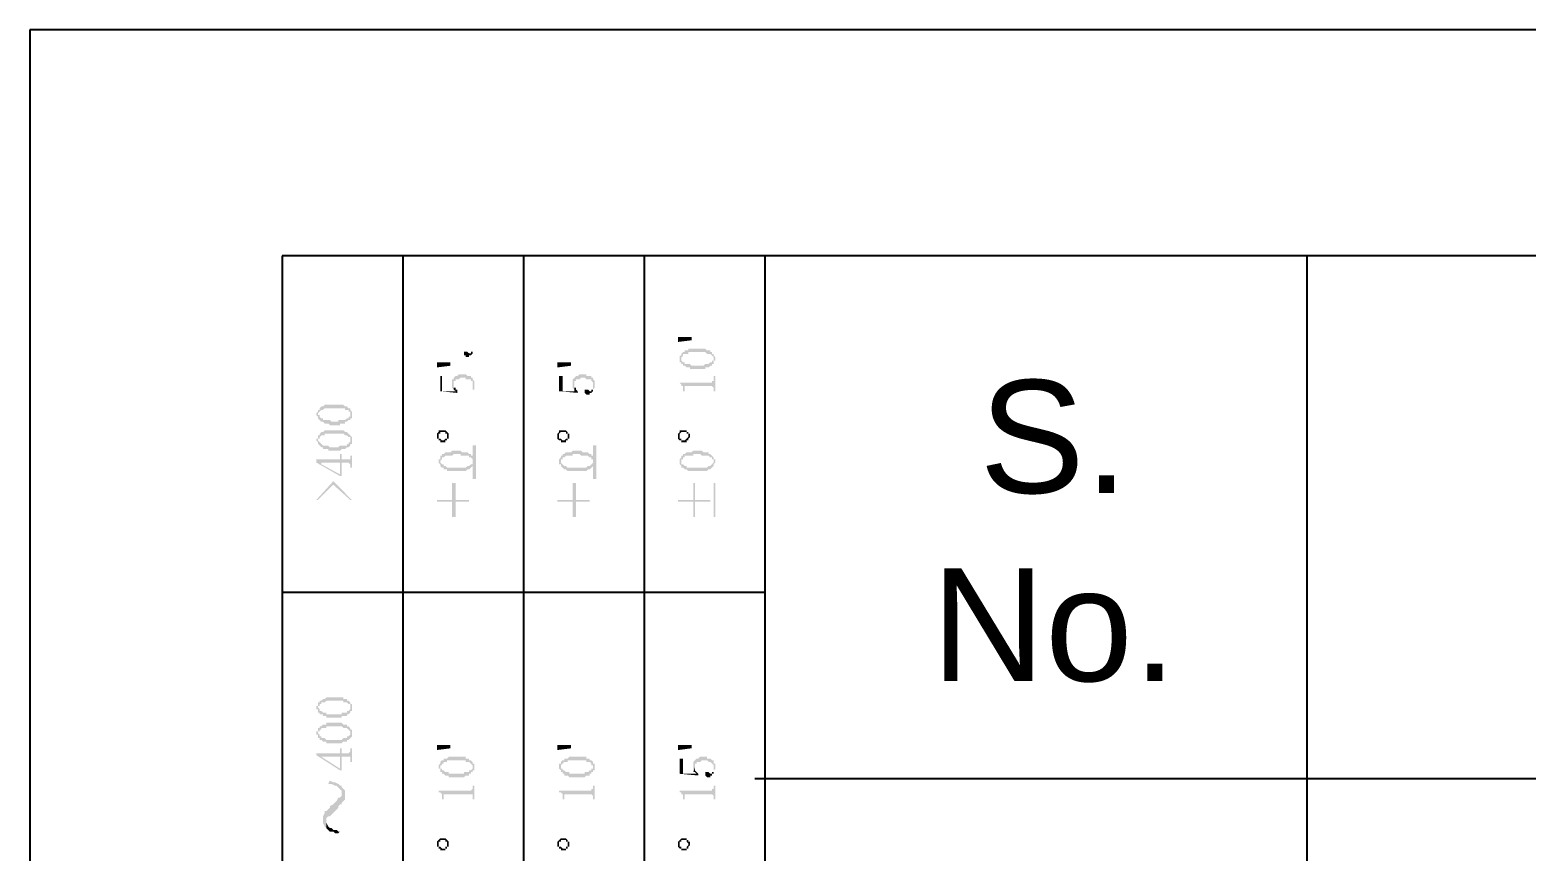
# Model space of a CAD drawing. Header units: millimetres. Extents: x 7018 to 13530, y 4187 to 5692.
# Drawn here: x 7018 to 7057.76, y 5227.05 to 5248.87 of the extents above; entities that cross this region are included whole.
import ezdxf

# ---------------------------------------------------------------- set-up
doc = ezdxf.new("R2010")
doc.units = ezdxf.units.MM
doc.styles.get("Standard").update_dxf_attribs({"font": 'arial.ttf'})

msp = doc.modelspace()

# ---------------------------------------------------------------- hatches: boundary and pattern name
at = {"transparency": 33554559}
for points in [[(7029.537, 5240.275), (7029.537, 5240.23), (7029.582, 5240.23), (7029.582, 5240.185), (7029.673, 5240.185), (7029.673, 5240.23), (7029.718, 5240.23), (7029.763, 5240.275), (7029.763, 5240.456), (7029.763, 5240.365), (7029.763, 5240.32), (7029.718, 5240.32), (7029.718, 5240.275), (7029.673, 5240.275), (7029.627, 5240.32), (7029.537, 5240.32)], [(7035.224, 5240.716), (7035.585, 5240.716), (7035.585, 5240.626), (7035.224, 5240.581)], [(7028.815, 5240.039), (7029.176, 5240.039), (7029.176, 5239.949), (7028.815, 5239.904)], [(7032.019, 5240.039), (7032.381, 5240.039), (7032.381, 5239.949), (7032.019, 5239.904)], [(7035.269, 5240.129), (7035.269, 5240.084), (7035.269, 5240.039), (7035.314, 5240.039), (7035.314, 5239.994), (7035.314, 5240.129), (7035.314, 5240.174), (7035.314, 5240.174), (7035.359, 5240.219), (7035.359, 5240.265), (7035.495, 5240.265), (7035.495, 5240.31), (7035.946, 5240.31), (7035.991, 5240.265), (7036.081, 5240.265), (7036.126, 5240.219), (7036.126, 5240.219), (7036.172, 5240.174), (7036.172, 5240.129), (7036.172, 5240.265), (7036.126, 5240.265), (7036.126, 5240.31), (7036.081, 5240.31), (7036.081, 5240.355), (7035.991, 5240.355), (7035.946, 5240.4), (7035.495, 5240.4), (7035.495, 5240.355), (7035.404, 5240.355), (7035.404, 5240.31), (7035.359, 5240.31), (7035.314, 5240.265), (7035.314, 5240.219), (7035.269, 5240.219), (7035.269, 5240.174), (7035.269, 5240.174)], [(7035.314, 5239.994), (7035.359, 5239.994), (7035.359, 5239.949), (7035.404, 5239.949), (7035.449, 5239.904), (7035.54, 5239.904), (7035.54, 5239.858), (7035.946, 5239.858), (7035.946, 5239.904), (7036.036, 5239.904), (7036.081, 5239.949), (7036.126, 5239.949), (7036.126, 5239.994), (7036.172, 5239.994), (7036.172, 5240.039), (7036.172, 5240.084), (7036.217, 5240.084), (7036.217, 5240.129), (7036.217, 5240.174), (7036.217, 5240.174), (7036.172, 5240.219), (7036.172, 5240.265), (7036.172, 5240.129), (7036.172, 5240.084), (7036.126, 5240.084), (7036.126, 5240.039), (7036.081, 5240.039), (7036.036, 5239.994), (7035.946, 5239.994), (7035.901, 5239.949), (7035.585, 5239.949), (7035.54, 5239.994), (7035.404, 5239.994), (7035.404, 5240.039), (7035.359, 5240.039), (7035.314, 5240.084), (7035.314, 5240.129), (7035.314, 5240.129)], [(7028.905, 5239.678), (7028.905, 5239.272), (7029.357, 5239.227), (7029.357, 5239.272), (7029.357, 5239.317), (7029.312, 5239.272), (7028.95, 5239.272), (7028.95, 5239.678)], [(7029.221, 5239.497), (7029.221, 5239.407), (7029.221, 5239.362), (7029.221, 5239.362), (7029.266, 5239.317), (7029.266, 5239.452), (7029.266, 5239.542), (7029.312, 5239.542), (7029.312, 5239.588), (7029.402, 5239.588), (7029.447, 5239.633), (7029.582, 5239.633), (7029.582, 5239.588), (7029.718, 5239.588), (7029.718, 5239.542), (7029.763, 5239.542), (7029.763, 5239.497), (7029.763, 5239.452), (7029.763, 5239.317), (7029.808, 5239.317), (7029.808, 5239.362), (7029.808, 5239.452), (7029.808, 5239.497), (7029.808, 5239.542), (7029.763, 5239.588), (7029.763, 5239.633), (7029.718, 5239.633), (7029.718, 5239.678), (7029.627, 5239.678), (7029.582, 5239.723), (7029.402, 5239.723), (7029.357, 5239.678), (7029.312, 5239.678), (7029.266, 5239.633), (7029.266, 5239.588), (7029.221, 5239.588), (7029.221, 5239.542)], [(7032.065, 5239.678), (7032.065, 5239.272), (7032.561, 5239.227), (7032.561, 5239.272), (7032.561, 5239.272), (7032.516, 5239.317), (7032.516, 5239.272), (7032.155, 5239.272), (7032.155, 5239.678)], [(7032.426, 5239.497), (7032.426, 5239.407), (7032.426, 5239.362), (7032.426, 5239.362), (7032.471, 5239.317), (7032.471, 5239.452), (7032.471, 5239.542), (7032.516, 5239.542), (7032.516, 5239.588), (7032.606, 5239.588), (7032.651, 5239.633), (7032.742, 5239.633), (7032.787, 5239.588), (7032.922, 5239.588), (7032.922, 5239.542), (7032.922, 5239.542), (7032.967, 5239.497), (7032.967, 5239.452), (7032.967, 5239.317), (7032.967, 5239.317), (7033.012, 5239.362), (7033.012, 5239.452), (7033.012, 5239.497), (7033.012, 5239.542), (7032.967, 5239.588), (7032.967, 5239.633), (7032.922, 5239.633), (7032.922, 5239.678), (7032.787, 5239.678), (7032.787, 5239.723), (7032.606, 5239.723), (7032.561, 5239.678), (7032.516, 5239.678), (7032.471, 5239.633), (7032.471, 5239.633), (7032.426, 5239.588), (7032.426, 5239.542)], [(7035.269, 5239.497), (7035.269, 5239.497), (7035.314, 5239.452), (7035.314, 5239.407), (7035.359, 5239.407), (7035.359, 5239.362), (7035.359, 5239.272), (7035.404, 5239.272), (7035.404, 5239.362), (7035.404, 5239.407), (7036.126, 5239.407), (7036.172, 5239.362), (7036.172, 5239.272), (7036.217, 5239.272), (7036.217, 5239.678), (7036.172, 5239.678), (7036.172, 5239.588), (7036.172, 5239.542), (7036.126, 5239.542), (7036.126, 5239.497), (7036.081, 5239.497)], [(7029.266, 5239.317), (7029.266, 5239.317), (7029.312, 5239.272), (7029.312, 5239.272), (7029.357, 5239.317), (7029.312, 5239.317), (7029.312, 5239.362), (7029.266, 5239.362), (7029.266, 5239.407), (7029.266, 5239.452)], [(7032.471, 5239.317), (7032.471, 5239.272), (7032.516, 5239.272), (7032.516, 5239.317), (7032.516, 5239.362), (7032.471, 5239.362), (7032.471, 5239.407), (7032.471, 5239.452)], [(7032.742, 5239.272), (7032.742, 5239.227), (7032.742, 5239.227), (7032.787, 5239.181), (7032.877, 5239.181), (7032.877, 5239.227), (7032.922, 5239.227), (7032.967, 5239.272), (7032.967, 5239.452), (7032.967, 5239.362), (7032.967, 5239.317), (7032.922, 5239.317), (7032.922, 5239.272), (7032.877, 5239.272), (7032.832, 5239.317), (7032.742, 5239.317)], [(7025.611, 5238.64), (7025.611, 5238.64), (7025.656, 5238.595), (7025.656, 5238.55), (7025.656, 5238.685), (7025.656, 5238.685), (7025.701, 5238.73), (7025.701, 5238.73), (7025.746, 5238.775), (7025.791, 5238.775), (7025.836, 5238.82), (7026.378, 5238.82), (7026.378, 5238.775), (7026.468, 5238.775), (7026.468, 5238.73), (7026.513, 5238.73), (7026.513, 5238.685), (7026.513, 5238.64), (7026.513, 5238.82), (7026.468, 5238.82), (7026.423, 5238.866), (7026.378, 5238.866), (7026.333, 5238.911), (7025.836, 5238.911), (7025.791, 5238.866), (7025.746, 5238.866), (7025.701, 5238.82), (7025.701, 5238.775), (7025.656, 5238.775), (7025.656, 5238.73), (7025.656, 5238.73), (7025.611, 5238.685)], [(7025.656, 5238.55), (7025.701, 5238.504), (7025.701, 5238.504), (7025.746, 5238.459), (7025.791, 5238.459), (7025.836, 5238.414), (7025.927, 5238.414), (7025.972, 5238.369), (7026.243, 5238.369), (7026.243, 5238.414), (7026.378, 5238.414), (7026.378, 5238.459), (7026.423, 5238.459), (7026.468, 5238.504), (7026.513, 5238.504), (7026.513, 5238.55), (7026.558, 5238.55), (7026.558, 5238.595), (7026.558, 5238.64), (7026.558, 5238.685), (7026.558, 5238.73), (7026.558, 5238.73), (7026.513, 5238.775), (7026.513, 5238.64), (7026.513, 5238.595), (7026.468, 5238.595), (7026.468, 5238.55), (7026.423, 5238.55), (7026.378, 5238.504), (7026.197, 5238.504), (7026.197, 5238.459), (7026.017, 5238.459), (7025.972, 5238.504), (7025.791, 5238.504), (7025.791, 5238.55), (7025.746, 5238.55), (7025.701, 5238.595), (7025.701, 5238.64), (7025.656, 5238.64)], [(7025.611, 5237.963), (7025.611, 5237.963), (7025.656, 5237.918), (7025.656, 5237.873), (7025.656, 5237.963), (7025.656, 5238.008), (7025.701, 5238.008), (7025.701, 5238.053), (7025.701, 5238.053), (7025.746, 5238.098), (7025.836, 5238.098), (7025.836, 5238.143), (7026.333, 5238.143), (7026.378, 5238.098), (7026.423, 5238.098), (7026.468, 5238.053), (7026.513, 5238.053), (7026.513, 5238.008), (7026.513, 5237.963), (7026.513, 5238.098), (7026.513, 5238.098), (7026.468, 5238.143), (7026.468, 5238.143), (7026.423, 5238.189), (7026.378, 5238.189), (7026.333, 5238.234), (7025.836, 5238.234), (7025.791, 5238.189), (7025.746, 5238.189), (7025.701, 5238.143), (7025.701, 5238.098), (7025.656, 5238.098), (7025.656, 5238.053), (7025.656, 5238.008), (7025.611, 5238.008)], [(7025.656, 5237.873), (7025.701, 5237.827), (7025.701, 5237.827), (7025.746, 5237.782), (7025.791, 5237.782), (7025.791, 5237.737), (7025.927, 5237.737), (7025.927, 5237.692), (7026.243, 5237.692), (7026.288, 5237.737), (7026.378, 5237.737), (7026.423, 5237.782), (7026.468, 5237.782), (7026.513, 5237.827), (7026.513, 5237.873), (7026.558, 5237.873), (7026.558, 5237.918), (7026.558, 5237.963), (7026.558, 5238.008), (7026.558, 5238.053), (7026.558, 5238.053), (7026.513, 5238.098), (7026.513, 5237.963), (7026.513, 5237.918), (7026.468, 5237.918), (7026.468, 5237.873), (7026.423, 5237.873), (7026.423, 5237.827), (7026.243, 5237.827), (7026.197, 5237.782), (7025.972, 5237.782), (7025.927, 5237.827), (7025.791, 5237.827), (7025.746, 5237.873), (7025.746, 5237.873), (7025.701, 5237.918), (7025.701, 5237.918), (7025.656, 5237.963), (7025.656, 5237.963)], [(7028.815, 5238.098), (7028.815, 5238.053), (7028.815, 5238.008), (7028.86, 5238.008), (7028.86, 5237.963), (7028.86, 5238.098), (7028.86, 5238.143), (7028.905, 5238.143), (7028.905, 5238.189), (7029.041, 5238.189), (7029.041, 5238.143), (7029.086, 5238.143), (7029.086, 5237.963), (7029.086, 5238.008), (7029.131, 5238.008), (7029.131, 5238.053), (7029.131, 5238.098), (7029.131, 5238.143), (7029.131, 5238.143), (7029.086, 5238.189), (7029.086, 5238.189), (7029.041, 5238.234), (7028.86, 5238.234), (7028.86, 5238.189), (7028.86, 5238.189), (7028.815, 5238.143), (7028.815, 5238.143)], [(7028.86, 5237.963), (7028.905, 5237.963), (7028.905, 5237.918), (7029.041, 5237.918), (7029.041, 5237.963), (7029.086, 5237.963), (7029.086, 5238.098), (7029.086, 5238.053), (7029.086, 5238.008), (7029.041, 5238.008), (7028.996, 5237.963), (7028.95, 5237.963), (7028.905, 5238.008), (7028.86, 5238.008), (7028.86, 5238.098), (7028.86, 5238.098)], [(7032.019, 5238.098), (7032.019, 5238.053), (7032.019, 5238.008), (7032.019, 5238.008), (7032.065, 5237.963), (7032.065, 5238.098), (7032.065, 5238.143), (7032.065, 5238.143), (7032.11, 5238.189), (7032.245, 5238.189), (7032.245, 5238.143), (7032.29, 5238.143), (7032.29, 5237.963), (7032.29, 5238.008), (7032.335, 5238.008), (7032.335, 5238.053), (7032.335, 5238.098), (7032.335, 5238.143), (7032.29, 5238.143), (7032.29, 5238.189), (7032.29, 5238.189), (7032.245, 5238.234), (7032.065, 5238.234), (7032.065, 5238.189), (7032.065, 5238.189), (7032.019, 5238.143), (7032.019, 5238.143)], [(7032.065, 5237.963), (7032.11, 5237.963), (7032.11, 5237.918), (7032.245, 5237.918), (7032.245, 5237.963), (7032.29, 5237.963), (7032.29, 5238.098), (7032.29, 5238.053), (7032.29, 5238.008), (7032.245, 5238.008), (7032.2, 5237.963), (7032.155, 5237.963), (7032.11, 5238.008), (7032.065, 5238.008), (7032.065, 5238.098), (7032.065, 5238.098)], [(7035.224, 5238.098), (7035.224, 5238.053), (7035.224, 5238.008), (7035.224, 5238.008), (7035.269, 5237.963), (7035.269, 5238.098), (7035.269, 5238.143), (7035.269, 5238.143), (7035.314, 5238.189), (7035.449, 5238.189), (7035.449, 5238.143), (7035.495, 5238.143), (7035.495, 5237.963), (7035.495, 5238.008), (7035.495, 5238.008), (7035.54, 5238.053), (7035.54, 5238.098), (7035.54, 5238.143), (7035.495, 5238.143), (7035.495, 5238.189), (7035.449, 5238.189), (7035.449, 5238.234), (7035.269, 5238.234), (7035.269, 5238.189), (7035.269, 5238.189), (7035.224, 5238.143), (7035.224, 5238.143)], [(7035.269, 5237.963), (7035.314, 5237.963), (7035.314, 5237.918), (7035.449, 5237.918), (7035.449, 5237.963), (7035.495, 5237.963), (7035.495, 5238.098), (7035.495, 5238.053), (7035.495, 5238.053), (7035.449, 5238.008), (7035.449, 5238.008), (7035.404, 5237.963), (7035.314, 5237.963), (7035.314, 5238.008), (7035.269, 5238.008), (7035.269, 5238.098), (7035.269, 5238.098)], [(7028.86, 5237.421), (7028.86, 5237.376), (7028.86, 5237.376), (7028.905, 5237.331), (7028.905, 5237.286), (7028.905, 5237.421), (7028.905, 5237.421), (7028.95, 5237.466), (7028.95, 5237.512), (7028.996, 5237.512), (7029.041, 5237.557), (7029.221, 5237.557), (7029.266, 5237.602), (7029.447, 5237.602), (7029.447, 5237.557), (7029.673, 5237.557), (7029.673, 5237.512), (7029.718, 5237.512), (7029.763, 5237.466), (7029.763, 5237.421), (7029.763, 5237.557), (7029.718, 5237.557), (7029.718, 5237.602), (7029.673, 5237.602), (7029.627, 5237.647), (7029.492, 5237.647), (7029.447, 5237.692), (7029.221, 5237.692), (7029.176, 5237.647), (7029.041, 5237.647), (7028.996, 5237.602), (7028.95, 5237.602), (7028.95, 5237.557), (7028.905, 5237.557), (7028.905, 5237.512), (7028.905, 5237.466), (7028.86, 5237.466)], [(7029.853, 5236.935), (7029.853, 5237.838), (7029.763, 5237.838), (7029.763, 5236.935)], [(7032.065, 5237.421), (7032.065, 5237.376), (7032.065, 5237.331), (7032.11, 5237.331), (7032.11, 5237.286), (7032.11, 5237.421), (7032.11, 5237.466), (7032.155, 5237.466), (7032.155, 5237.512), (7032.2, 5237.512), (7032.245, 5237.557), (7032.426, 5237.557), (7032.426, 5237.602), (7032.606, 5237.602), (7032.651, 5237.557), (7032.832, 5237.557), (7032.877, 5237.512), (7032.922, 5237.512), (7032.922, 5237.466), (7032.967, 5237.466), (7032.967, 5237.421), (7032.967, 5237.557), (7032.922, 5237.557), (7032.922, 5237.602), (7032.877, 5237.602), (7032.832, 5237.647), (7032.696, 5237.647), (7032.651, 5237.692), (7032.426, 5237.692), (7032.381, 5237.647), (7032.245, 5237.647), (7032.2, 5237.602), (7032.155, 5237.602), (7032.155, 5237.557), (7032.11, 5237.557), (7032.11, 5237.512), (7032.11, 5237.512), (7032.065, 5237.466)], [(7033.057, 5236.935), (7033.057, 5237.838), (7032.967, 5237.838), (7032.967, 5236.935)], [(7035.269, 5237.421), (7035.269, 5237.376), (7035.269, 5237.331), (7035.269, 5237.331), (7035.314, 5237.286), (7035.314, 5237.421), (7035.314, 5237.466), (7035.359, 5237.466), (7035.359, 5237.512), (7035.404, 5237.512), (7035.404, 5237.557), (7035.63, 5237.557), (7035.63, 5237.602), (7035.811, 5237.602), (7035.856, 5237.557), (7036.036, 5237.557), (7036.081, 5237.512), (7036.126, 5237.512), (7036.126, 5237.466), (7036.172, 5237.466), (7036.172, 5237.421), (7036.172, 5237.512), (7036.126, 5237.557), (7036.126, 5237.557), (7036.081, 5237.602), (7036.036, 5237.602), (7036.036, 5237.647), (7035.901, 5237.647), (7035.856, 5237.692), (7035.63, 5237.692), (7035.585, 5237.647), (7035.449, 5237.647), (7035.404, 5237.602), (7035.359, 5237.602), (7035.359, 5237.557), (7035.314, 5237.557), (7035.314, 5237.512), (7035.314, 5237.512), (7035.269, 5237.466)], [(7025.611, 5237.466), (7025.611, 5237.376), (7026.243, 5237.015), (7026.288, 5237.015), (7026.288, 5237.376), (7026.468, 5237.376), (7026.513, 5237.331), (7026.513, 5237.241), (7026.558, 5237.241), (7026.558, 5237.557), (7026.513, 5237.557), (7026.513, 5237.512), (7026.513, 5237.466), (7026.288, 5237.466), (7026.288, 5237.602), (7026.243, 5237.602), (7026.243, 5237.06), (7025.746, 5237.331), (7025.746, 5237.376)], [(7025.611, 5237.466), (7025.746, 5237.376), (7026.243, 5237.376), (7026.243, 5237.06), (7026.243, 5237.466)], [(7028.905, 5237.286), (7028.95, 5237.241), (7028.996, 5237.241), (7028.996, 5237.196), (7029.086, 5237.196), (7029.086, 5237.15), (7029.582, 5237.15), (7029.627, 5237.196), (7029.673, 5237.196), (7029.718, 5237.241), (7029.718, 5237.241), (7029.763, 5237.286), (7029.763, 5237.331), (7029.808, 5237.331), (7029.808, 5237.376), (7029.808, 5237.421), (7029.808, 5237.466), (7029.808, 5237.466), (7029.763, 5237.512), (7029.763, 5237.376), (7029.763, 5237.331), (7029.718, 5237.331), (7029.673, 5237.286), (7029.627, 5237.286), (7029.582, 5237.241), (7029.086, 5237.241), (7029.041, 5237.286), (7028.996, 5237.286), (7028.996, 5237.331), (7028.95, 5237.331), (7028.905, 5237.376), (7028.905, 5237.421)], [(7032.11, 5237.286), (7032.155, 5237.241), (7032.155, 5237.241), (7032.2, 5237.196), (7032.245, 5237.196), (7032.29, 5237.15), (7032.787, 5237.15), (7032.832, 5237.196), (7032.877, 5237.196), (7032.922, 5237.241), (7032.922, 5237.241), (7032.967, 5237.286), (7032.967, 5237.331), (7033.012, 5237.331), (7033.012, 5237.376), (7033.012, 5237.421), (7033.012, 5237.466), (7033.012, 5237.466), (7032.967, 5237.512), (7032.967, 5237.376), (7032.967, 5237.376), (7032.922, 5237.331), (7032.922, 5237.331), (7032.877, 5237.286), (7032.832, 5237.286), (7032.787, 5237.241), (7032.29, 5237.241), (7032.245, 5237.286), (7032.2, 5237.286), (7032.155, 5237.331), (7032.155, 5237.331), (7032.11, 5237.376), (7032.11, 5237.421)], [(7035.314, 5237.286), (7035.314, 5237.241), (7035.359, 5237.241), (7035.404, 5237.196), (7035.449, 5237.196), (7035.495, 5237.15), (7035.991, 5237.15), (7036.036, 5237.196), (7036.081, 5237.196), (7036.126, 5237.241), (7036.126, 5237.241), (7036.172, 5237.286), (7036.172, 5237.331), (7036.172, 5237.331), (7036.217, 5237.376), (7036.217, 5237.421), (7036.217, 5237.466), (7036.172, 5237.466), (7036.172, 5237.512), (7036.172, 5237.376), (7036.172, 5237.376), (7036.126, 5237.331), (7036.126, 5237.331), (7036.081, 5237.286), (7036.036, 5237.286), (7035.991, 5237.241), (7035.449, 5237.241), (7035.449, 5237.286), (7035.404, 5237.286), (7035.359, 5237.331), (7035.314, 5237.331), (7035.314, 5237.376), (7035.314, 5237.421)], [(7025.611, 5236.383), (7025.656, 5236.383), (7026.062, 5236.789), (7026.513, 5236.383), (7026.558, 5236.383), (7026.062, 5236.88)], [(7028.815, 5236.383), (7028.815, 5236.338), (7029.221, 5236.338), (7029.221, 5235.932), (7029.312, 5235.932), (7029.312, 5236.338), (7029.673, 5236.338), (7029.673, 5236.383), (7029.312, 5236.383), (7029.312, 5236.835), (7029.221, 5236.835), (7029.221, 5236.383)], [(7032.019, 5236.383), (7032.019, 5236.338), (7032.426, 5236.338), (7032.426, 5235.932), (7032.516, 5235.932), (7032.516, 5236.338), (7032.877, 5236.338), (7032.877, 5236.383), (7032.516, 5236.383), (7032.516, 5236.835), (7032.426, 5236.835), (7032.426, 5236.383)], [(7035.224, 5236.383), (7035.224, 5236.338), (7035.63, 5236.338), (7035.63, 5235.932), (7035.675, 5235.932), (7035.675, 5236.338), (7036.081, 5236.338), (7036.081, 5236.383), (7035.675, 5236.383), (7035.675, 5236.835), (7035.63, 5236.835), (7035.63, 5236.383)], [(7036.217, 5235.932), (7036.217, 5236.835), (7036.172, 5236.835), (7036.172, 5235.932)], [(7025.611, 5230.866), (7025.611, 5230.821), (7025.656, 5230.821), (7025.656, 5230.775), (7025.656, 5230.73), (7025.656, 5230.866), (7025.656, 5230.911), (7025.701, 5230.911), (7025.701, 5230.956), (7025.746, 5230.956), (7025.746, 5231.001), (7025.836, 5231.001), (7025.881, 5231.046), (7026.333, 5231.046), (7026.333, 5231.001), (7026.423, 5231.001), (7026.468, 5230.956), (7026.513, 5230.956), (7026.513, 5230.911), (7026.513, 5230.866), (7026.513, 5231.001), (7026.513, 5231.001), (7026.468, 5231.046), (7026.423, 5231.046), (7026.423, 5231.091), (7026.333, 5231.091), (7026.333, 5231.137), (7025.881, 5231.137), (7025.836, 5231.091), (7025.791, 5231.091), (7025.746, 5231.046), (7025.701, 5231.046), (7025.701, 5231.001), (7025.656, 5231.001), (7025.656, 5230.956), (7025.656, 5230.911), (7025.611, 5230.911)], [(7025.656, 5230.73), (7025.701, 5230.73), (7025.701, 5230.685), (7025.791, 5230.685), (7025.791, 5230.64), (7025.881, 5230.64), (7025.881, 5230.595), (7026.288, 5230.595), (7026.288, 5230.64), (7026.423, 5230.64), (7026.423, 5230.685), (7026.468, 5230.685), (7026.513, 5230.73), (7026.513, 5230.775), (7026.558, 5230.775), (7026.558, 5230.821), (7026.558, 5230.866), (7026.558, 5230.911), (7026.558, 5230.956), (7026.513, 5230.956), (7026.513, 5231.001), (7026.513, 5230.866), (7026.513, 5230.821), (7026.513, 5230.821), (7026.468, 5230.775), (7026.423, 5230.775), (7026.423, 5230.73), (7026.288, 5230.73), (7026.288, 5230.685), (7025.881, 5230.685), (7025.881, 5230.73), (7025.791, 5230.73), (7025.746, 5230.775), (7025.701, 5230.775), (7025.701, 5230.821), (7025.701, 5230.821), (7025.656, 5230.866), (7025.656, 5230.866)], [(7025.611, 5230.189), (7025.611, 5230.144), (7025.656, 5230.144), (7025.656, 5230.098), (7025.656, 5230.053), (7025.656, 5230.189), (7025.656, 5230.234), (7025.701, 5230.234), (7025.701, 5230.279), (7025.746, 5230.279), (7025.746, 5230.324), (7025.881, 5230.324), (7025.881, 5230.369), (7026.288, 5230.369), (7026.333, 5230.324), (7026.423, 5230.324), (7026.468, 5230.279), (7026.468, 5230.279), (7026.513, 5230.234), (7026.513, 5230.189), (7026.513, 5230.324), (7026.513, 5230.324), (7026.468, 5230.369), (7026.423, 5230.369), (7026.423, 5230.414), (7026.333, 5230.414), (7026.288, 5230.46), (7025.881, 5230.46), (7025.881, 5230.414), (7025.791, 5230.414), (7025.746, 5230.369), (7025.701, 5230.369), (7025.701, 5230.324), (7025.656, 5230.324), (7025.656, 5230.279), (7025.656, 5230.234), (7025.611, 5230.234)], [(7025.656, 5230.053), (7025.701, 5230.053), (7025.701, 5230.008), (7025.746, 5230.008), (7025.791, 5229.963), (7025.881, 5229.963), (7025.881, 5229.918), (7026.288, 5229.918), (7026.333, 5229.963), (7026.423, 5229.963), (7026.423, 5230.008), (7026.468, 5230.008), (7026.513, 5230.053), (7026.513, 5230.053), (7026.558, 5230.098), (7026.558, 5230.144), (7026.558, 5230.189), (7026.558, 5230.234), (7026.558, 5230.279), (7026.513, 5230.279), (7026.513, 5230.324), (7026.513, 5230.189), (7026.513, 5230.144), (7026.513, 5230.144), (7026.468, 5230.098), (7026.423, 5230.098), (7026.423, 5230.053), (7026.333, 5230.053), (7026.288, 5230.008), (7025.881, 5230.008), (7025.836, 5230.053), (7025.746, 5230.053), (7025.746, 5230.098), (7025.701, 5230.098), (7025.701, 5230.144), (7025.701, 5230.144), (7025.656, 5230.189), (7025.656, 5230.189)], [(7025.611, 5229.647), (7025.611, 5229.602), (7026.243, 5229.196), (7026.288, 5229.196), (7026.288, 5229.557), (7026.513, 5229.557), (7026.513, 5229.512), (7026.513, 5229.421), (7026.558, 5229.421), (7026.558, 5229.783), (7026.513, 5229.783), (7026.513, 5229.737), (7026.513, 5229.692), (7026.513, 5229.692), (7026.468, 5229.647), (7026.288, 5229.647), (7026.288, 5229.783), (7026.243, 5229.783), (7026.243, 5229.241), (7025.746, 5229.557), (7025.746, 5229.557)], [(7028.815, 5229.873), (7029.176, 5229.873), (7029.176, 5229.783), (7028.815, 5229.737)], [(7032.019, 5229.873), (7032.381, 5229.873), (7032.381, 5229.783), (7032.019, 5229.737)], [(7035.224, 5229.873), (7035.585, 5229.873), (7035.585, 5229.783), (7035.224, 5229.737)], [(7025.611, 5229.647), (7025.746, 5229.557), (7026.243, 5229.557), (7026.243, 5229.241), (7026.243, 5229.647)], [(7028.86, 5229.286), (7028.86, 5229.241), (7028.905, 5229.241), (7028.905, 5229.196), (7028.905, 5229.151), (7028.905, 5229.286), (7028.905, 5229.331), (7028.95, 5229.331), (7028.95, 5229.376), (7028.996, 5229.376), (7028.996, 5229.421), (7029.086, 5229.421), (7029.086, 5229.467), (7029.582, 5229.467), (7029.582, 5229.421), (7029.673, 5229.421), (7029.718, 5229.376), (7029.718, 5229.376), (7029.763, 5229.331), (7029.763, 5229.286), (7029.763, 5229.421), (7029.763, 5229.421), (7029.718, 5229.467), (7029.673, 5229.467), (7029.673, 5229.512), (7029.582, 5229.512), (7029.582, 5229.557), (7029.131, 5229.557), (7029.086, 5229.512), (7028.996, 5229.512), (7028.996, 5229.467), (7028.95, 5229.467), (7028.905, 5229.421), (7028.905, 5229.376), (7028.905, 5229.376), (7028.86, 5229.331), (7028.86, 5229.331)], [(7028.905, 5229.151), (7028.95, 5229.151), (7028.95, 5229.106), (7028.996, 5229.106), (7029.041, 5229.06), (7029.131, 5229.06), (7029.131, 5229.015), (7029.537, 5229.015), (7029.582, 5229.06), (7029.673, 5229.06), (7029.673, 5229.106), (7029.718, 5229.106), (7029.718, 5229.151), (7029.763, 5229.151), (7029.763, 5229.196), (7029.808, 5229.196), (7029.808, 5229.286), (7029.808, 5229.331), (7029.808, 5229.376), (7029.763, 5229.376), (7029.763, 5229.421), (7029.763, 5229.286), (7029.763, 5229.241), (7029.763, 5229.241), (7029.718, 5229.196), (7029.673, 5229.196), (7029.673, 5229.151), (7029.537, 5229.151), (7029.537, 5229.106), (7029.131, 5229.106), (7029.131, 5229.151), (7029.041, 5229.151), (7028.996, 5229.196), (7028.95, 5229.196), (7028.95, 5229.241), (7028.905, 5229.241), (7028.905, 5229.286), (7028.905, 5229.286)], [(7032.065, 5229.286), (7032.065, 5229.241), (7032.065, 5229.241), (7032.11, 5229.196), (7032.11, 5229.151), (7032.11, 5229.286), (7032.11, 5229.331), (7032.11, 5229.331), (7032.155, 5229.376), (7032.155, 5229.376), (7032.2, 5229.421), (7032.29, 5229.421), (7032.29, 5229.467), (7032.787, 5229.467), (7032.787, 5229.421), (7032.877, 5229.421), (7032.922, 5229.376), (7032.922, 5229.331), (7032.967, 5229.331), (7032.967, 5229.286), (7032.967, 5229.421), (7032.967, 5229.421), (7032.922, 5229.467), (7032.877, 5229.467), (7032.877, 5229.512), (7032.787, 5229.512), (7032.787, 5229.557), (7032.335, 5229.557), (7032.29, 5229.512), (7032.2, 5229.512), (7032.2, 5229.467), (7032.155, 5229.467), (7032.11, 5229.421), (7032.11, 5229.376), (7032.065, 5229.376), (7032.065, 5229.331), (7032.065, 5229.331)], [(7032.11, 5229.151), (7032.155, 5229.151), (7032.155, 5229.106), (7032.2, 5229.106), (7032.2, 5229.06), (7032.29, 5229.06), (7032.335, 5229.015), (7032.742, 5229.015), (7032.787, 5229.06), (7032.877, 5229.06), (7032.877, 5229.106), (7032.922, 5229.106), (7032.922, 5229.151), (7032.967, 5229.151), (7032.967, 5229.196), (7033.012, 5229.196), (7033.012, 5229.286), (7033.012, 5229.331), (7033.012, 5229.376), (7032.967, 5229.376), (7032.967, 5229.421), (7032.967, 5229.286), (7032.967, 5229.241), (7032.922, 5229.241), (7032.922, 5229.196), (7032.877, 5229.196), (7032.832, 5229.151), (7032.742, 5229.151), (7032.742, 5229.106), (7032.335, 5229.106), (7032.335, 5229.151), (7032.245, 5229.151), (7032.2, 5229.196), (7032.155, 5229.196), (7032.155, 5229.241), (7032.11, 5229.241), (7032.11, 5229.286), (7032.11, 5229.286)], [(7035.269, 5229.512), (7035.269, 5229.106), (7035.765, 5229.06), (7035.765, 5229.106), (7035.765, 5229.106), (7035.72, 5229.151), (7035.72, 5229.106), (7035.359, 5229.106), (7035.359, 5229.512)], [(7035.63, 5229.331), (7035.63, 5229.286), (7035.63, 5229.196), (7035.63, 5229.151), (7035.675, 5229.286), (7035.675, 5229.376), (7035.72, 5229.376), (7035.72, 5229.421), (7035.811, 5229.421), (7035.856, 5229.467), (7035.991, 5229.467), (7036.036, 5229.421), (7036.081, 5229.421), (7036.126, 5229.376), (7036.126, 5229.376), (7036.172, 5229.331), (7036.172, 5229.286), (7036.172, 5229.151), (7036.172, 5229.196), (7036.217, 5229.241), (7036.217, 5229.286), (7036.217, 5229.376), (7036.172, 5229.376), (7036.172, 5229.421), (7036.172, 5229.467), (7036.126, 5229.467), (7036.081, 5229.512), (7035.991, 5229.512), (7035.991, 5229.557), (7035.811, 5229.557), (7035.765, 5229.512), (7035.72, 5229.512), (7035.675, 5229.467), (7035.675, 5229.467), (7035.63, 5229.421), (7035.63, 5229.376)], [(7035.63, 5229.151), (7035.675, 5229.151), (7035.72, 5229.106), (7035.72, 5229.151), (7035.72, 5229.151), (7035.675, 5229.196), (7035.675, 5229.241), (7035.675, 5229.286)], [(7035.946, 5229.106), (7035.946, 5229.06), (7035.946, 5229.06), (7035.991, 5229.015), (7036.081, 5229.015), (7036.081, 5229.06), (7036.126, 5229.06), (7036.126, 5229.106), (7036.172, 5229.106), (7036.172, 5229.286), (7036.172, 5229.241), (7036.172, 5229.151), (7036.126, 5229.151), (7036.126, 5229.106), (7036.081, 5229.106), (7036.036, 5229.151), (7035.946, 5229.151)], [(7025.927, 5228.835), (7026.017, 5228.835), (7026.107, 5228.79), (7026.152, 5228.79), (7026.197, 5228.745), (7026.197, 5228.745), (7026.243, 5228.699), (7026.288, 5228.654), (7026.288, 5228.293), (7026.288, 5228.338), (7026.333, 5228.383), (7026.378, 5228.429), (7026.378, 5228.654), (7026.333, 5228.699), (7026.288, 5228.745), (7026.288, 5228.79), (7026.243, 5228.79), (7026.197, 5228.835), (7026.107, 5228.88), (7026.062, 5228.88), (7025.972, 5228.925)], [(7025.791, 5227.887), (7025.791, 5227.797), (7025.836, 5227.706), (7025.881, 5227.661), (7025.881, 5227.842), (7025.881, 5227.932), (7025.927, 5227.977), (7025.972, 5227.977), (7026.017, 5228.022), (7026.062, 5228.068), (7026.107, 5228.113), (7026.152, 5228.158), (7026.197, 5228.203), (7026.197, 5228.248), (7026.243, 5228.293), (7026.288, 5228.293), (7026.288, 5228.564), (7026.288, 5228.519), (7026.243, 5228.474), (7026.197, 5228.474), (7026.152, 5228.383), (7026.107, 5228.338), (7026.107, 5228.338), (7026.062, 5228.293), (7025.972, 5228.248), (7025.972, 5228.203), (7025.927, 5228.158), (7025.881, 5228.113), (7025.836, 5228.113), (7025.836, 5228.068), (7025.791, 5227.977), (7025.791, 5227.932)], [(7028.86, 5228.654), (7028.86, 5228.609), (7028.905, 5228.609), (7028.95, 5228.564), (7028.95, 5228.519), (7028.95, 5228.429), (7028.996, 5228.429), (7028.996, 5228.519), (7028.996, 5228.564), (7029.763, 5228.564), (7029.763, 5228.519), (7029.763, 5228.429), (7029.808, 5228.429), (7029.808, 5228.79), (7029.763, 5228.79), (7029.763, 5228.745), (7029.763, 5228.699), (7029.763, 5228.699), (7029.718, 5228.654), (7029.673, 5228.654)], [(7032.065, 5228.654), (7032.065, 5228.609), (7032.11, 5228.609), (7032.155, 5228.564), (7032.155, 5228.519), (7032.155, 5228.429), (7032.2, 5228.429), (7032.2, 5228.519), (7032.2, 5228.564), (7032.922, 5228.564), (7032.967, 5228.519), (7032.967, 5228.429), (7033.012, 5228.429), (7033.012, 5228.79), (7032.967, 5228.79), (7032.967, 5228.745), (7032.967, 5228.699), (7032.922, 5228.699), (7032.922, 5228.654), (7032.877, 5228.654)], [(7035.269, 5228.654), (7035.269, 5228.609), (7035.314, 5228.609), (7035.314, 5228.564), (7035.359, 5228.564), (7035.359, 5228.519), (7035.359, 5228.429), (7035.404, 5228.429), (7035.404, 5228.519), (7035.404, 5228.564), (7036.126, 5228.564), (7036.172, 5228.519), (7036.172, 5228.429), (7036.217, 5228.429), (7036.217, 5228.79), (7036.172, 5228.79), (7036.172, 5228.745), (7036.172, 5228.699), (7036.126, 5228.699), (7036.126, 5228.654), (7036.081, 5228.654)], [(7025.881, 5227.661), (7025.881, 5227.661), (7025.927, 5227.616), (7025.972, 5227.571), (7026.062, 5227.571), (7026.107, 5227.526), (7026.197, 5227.526), (7026.243, 5227.571), (7026.197, 5227.571), (7026.152, 5227.616), (7026.062, 5227.616), (7026.017, 5227.661), (7025.972, 5227.661), (7025.927, 5227.706), (7025.881, 5227.797), (7025.881, 5227.842)], [(7028.815, 5227.255), (7028.815, 5227.21), (7028.815, 5227.165), (7028.86, 5227.165), (7028.86, 5227.12), (7028.86, 5227.255), (7028.86, 5227.3), (7028.905, 5227.3), (7028.905, 5227.345), (7029.041, 5227.345), (7029.041, 5227.3), (7029.086, 5227.3), (7029.086, 5227.255), (7029.086, 5227.12), (7029.086, 5227.165), (7029.131, 5227.165), (7029.131, 5227.21), (7029.131, 5227.255), (7029.131, 5227.3), (7029.131, 5227.3), (7029.086, 5227.345), (7029.086, 5227.345), (7029.041, 5227.391), (7028.905, 5227.391), (7028.86, 5227.345), (7028.86, 5227.345), (7028.815, 5227.3)], [(7032.019, 5227.255), (7032.019, 5227.21), (7032.019, 5227.165), (7032.065, 5227.165), (7032.065, 5227.12), (7032.065, 5227.255), (7032.065, 5227.3), (7032.11, 5227.3), (7032.11, 5227.345), (7032.245, 5227.345), (7032.245, 5227.3), (7032.29, 5227.3), (7032.29, 5227.255), (7032.29, 5227.12), (7032.29, 5227.165), (7032.335, 5227.165), (7032.335, 5227.21), (7032.335, 5227.255), (7032.335, 5227.3), (7032.29, 5227.3), (7032.29, 5227.345), (7032.29, 5227.345), (7032.245, 5227.391), (7032.11, 5227.391), (7032.065, 5227.345), (7032.065, 5227.345), (7032.019, 5227.3)], [(7035.224, 5227.255), (7035.224, 5227.21), (7035.224, 5227.165), (7035.224, 5227.165), (7035.269, 5227.12), (7035.269, 5227.255), (7035.269, 5227.3), (7035.314, 5227.3), (7035.314, 5227.345), (7035.449, 5227.345), (7035.449, 5227.3), (7035.449, 5227.3), (7035.495, 5227.255), (7035.495, 5227.12), (7035.495, 5227.165), (7035.495, 5227.165), (7035.54, 5227.21), (7035.54, 5227.255), (7035.54, 5227.3), (7035.495, 5227.3), (7035.495, 5227.345), (7035.449, 5227.345), (7035.449, 5227.391), (7035.314, 5227.391), (7035.269, 5227.345), (7035.269, 5227.345), (7035.224, 5227.3)], [(7028.86, 5227.12), (7028.905, 5227.12), (7028.905, 5227.075), (7029.041, 5227.075), (7029.041, 5227.12), (7029.086, 5227.12), (7029.086, 5227.255), (7029.086, 5227.21), (7029.086, 5227.165), (7029.041, 5227.165), (7029.041, 5227.12), (7028.95, 5227.12), (7028.905, 5227.165), (7028.86, 5227.165), (7028.86, 5227.255), (7028.86, 5227.255)], [(7032.065, 5227.12), (7032.11, 5227.12), (7032.11, 5227.075), (7032.245, 5227.075), (7032.245, 5227.12), (7032.29, 5227.12), (7032.29, 5227.255), (7032.29, 5227.21), (7032.29, 5227.165), (7032.245, 5227.165), (7032.245, 5227.12), (7032.155, 5227.12), (7032.11, 5227.165), (7032.065, 5227.165), (7032.065, 5227.255), (7032.065, 5227.255)], [(7035.269, 5227.12), (7035.314, 5227.12), (7035.314, 5227.075), (7035.449, 5227.075), (7035.449, 5227.12), (7035.495, 5227.12), (7035.495, 5227.255), (7035.495, 5227.21), (7035.495, 5227.21), (7035.449, 5227.165), (7035.449, 5227.12), (7035.314, 5227.12), (7035.314, 5227.165), (7035.269, 5227.165), (7035.269, 5227.255), (7035.269, 5227.255)]]:
    msp.add_hatch(color=256, dxfattribs=at).paths.add_polyline_path(points)

# ---------------------------------------------------------------- linework, layer by layer
for p, q in [((7433.963, 5242.873), (7024.708, 5242.873)), ((7024.708, 5242.873), (7024.708, 4956.132)), ((7051.932, 5242.873), (7051.932, 4986.912)), ((7037.265, 5228.984), (7433.703, 5228.984))]:
    msp.add_line(p, q)
msp.add_lwpolyline([(7438.001, 4951.873), (7438.001, 5248.873), (7018.001, 5248.873), (7018.001, 4951.873)], close=True)
for points in [[(7027.912, 5242.873), (7027.912, 5168.959)], [(7031.117, 5242.873), (7031.117, 5168.959)], [(7034.321, 5242.873), (7034.321, 5168.959)], [(7037.526, 5242.873), (7037.526, 4956.132)], [(7024.708, 5233.935), (7037.526, 5233.935)]]:
    msp.add_lwpolyline(points)

# ---------------------------------------------------------------- texts
at = {"insert": (7045.213, 5235.546), "char_height": 2.9997, "width": 34.34827, "attachment_point": 5}
msp.add_mtext('S. \\PNo.', dxfattribs=at)

doc.saveas('drawing.dxf')
